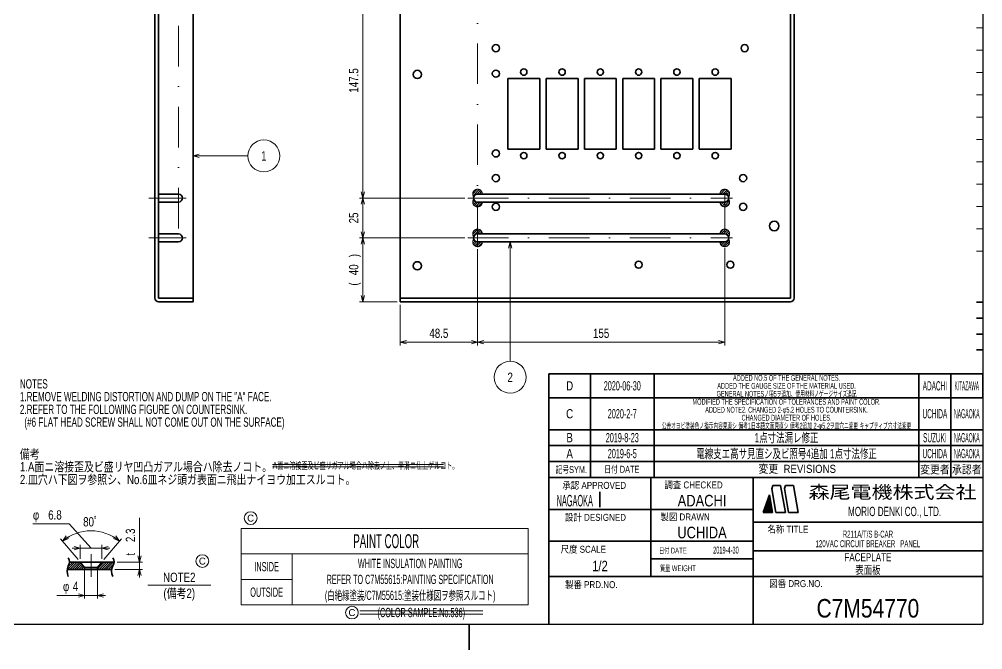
# Model space of a CAD drawing. Header units: millimetres. Extents: x 7 to 587, y 2 to 418.
# Drawn here: x 285 to 587, y 2 to 199.7 of the extents above; entities that cross this region are included whole.
import ezdxf
from ezdxf.enums import TextEntityAlignment as Align

# ---------------------------------------------------------------- set-up
doc = ezdxf.new("R2010")
doc.units = ezdxf.units.MM
for name, pattern in [('DASHDOT', [25.3, 12.7, -6.3, 0, -6.3]), ('DASHED', [19, 12.7, -6.3]), ('DIVIDE', [31.6, 12.7, -6.3, 0, -6.3, 0, -6.3])]:
    doc.linetypes.add(name, pattern=pattern)
for name, color, linetype in [('GR1_01', 7, 'Continuous'), ('GR1_02', 7, 'Continuous'), ('GR1_04', 7, 'Continuous'), ('GR1_15', 7, 'Continuous'), ('図面枠C7M', 7, 'Continuous'), ('表題、部品表_01', 7, 'Continuous'), ('表題、部品表_Layer1', 7, 'Continuous')]:
    doc.layers.add(name, color=color, linetype=linetype)
doc.styles.add('HG丸ｺﾞｼｯｸM-PRO', font='')
doc.styles.get('HG丸ｺﾞｼｯｸM-PRO').set_extended_font_data('HG丸ｺﾞｼｯｸM-PRO')
pattern_1 = [(45, (0, 0), (-0.3535534, 0.3535534), [])]

# ---------------------------------------------------------------- blocks, each defined once
blk = doc.blocks.new('BLKF026')
at = {"layer": '図面枠C7M', "color": 4, "linetype": 'Continuous', "lineweight": 13}
for p, q in [((518.697542, 46.526377), (520.545285, 48.374121)), ((518.778471, 46.748727), (520.524087, 48.494343)), ((518.8594, 46.971078), (520.502888, 48.614566)), ((518.940329, 47.193428), (520.48169, 48.734789)), ((519.021258, 47.415778), (520.460491, 48.855012)), ((519.102186, 47.638128), (520.439293, 48.975235)), ((519.183115, 47.860479), (520.418094, 49.095457)), ((519.264044, 48.082829), (520.396896, 49.21568)), ((519.344973, 48.305179), (520.375697, 49.335903)), ((519.425902, 48.527529), (520.354499, 49.456126)), ((519.506831, 48.749879), (520.3333, 49.576349)), ((519.58776, 48.97223), (520.312102, 49.696572)), ((519.668689, 49.19458), (520.290903, 49.816794)), ((519.749617, 49.41693), (520.269705, 49.937017)), ((519.830546, 49.63928), (520.248506, 50.05724)), ((519.911475, 49.861631), (520.227307, 50.177463)), ((519.992404, 50.083981), (520.206109, 50.297686)), ((520.073333, 50.306331), (520.18491, 50.417909)), ((520.154262, 50.528681), (520.163712, 50.538131)), ((518.157871, 44.996757), (520.693675, 47.532561)), ((518.211969, 45.192276), (520.672477, 47.652784)), ((518.292898, 45.414626), (520.651278, 47.773006)), ((518.299292, 44.996757), (520.714874, 47.412338)), ((518.373827, 45.636976), (520.63008, 47.893229)), ((518.440714, 44.996757), (520.736072, 47.292115)), ((518.454756, 45.859327), (520.608881, 48.013452)), ((518.535684, 46.081677), (520.587682, 48.133675)), ((518.582135, 44.996757), (520.757271, 47.171892)), ((518.616613, 46.304027), (520.566484, 48.253898)), ((518.723556, 44.996757), (520.778469, 47.051669)), ((518.864978, 44.996757), (520.799668, 46.931447)), ((519.006399, 44.996757), (520.820866, 46.811224)), ((519.147821, 44.996757), (520.842065, 46.691001)), ((519.289242, 44.996757), (520.863263, 46.570778)), ((519.430663, 44.996757), (520.884462, 46.450555)), ((519.572085, 44.996757), (520.90566, 46.330332)), ((519.713506, 44.996757), (520.926859, 46.21011)), ((519.854927, 44.996757), (520.948057, 46.089887)), ((519.996349, 44.996757), (520.969256, 45.969664)), ((520.13777, 44.996757), (520.990455, 45.849441)), ((520.279191, 44.996757), (521.011653, 45.729218)), ((520.420613, 44.996757), (521.032852, 45.608995)), ((520.562034, 44.996757), (521.05405, 45.488773)), ((520.703455, 44.996757), (521.075249, 45.36855)), ((520.844877, 44.996757), (521.096447, 45.248327)), ((520.986298, 44.996757), (521.117646, 45.128104)), ((521.12772, 44.996757), (521.138844, 45.007881))]:
    blk.add_line(p, q, dxfattribs=at)
blk = doc.blocks.new('BLKF023')
at = {"layer": '図面枠C7M', "color": 2, "linetype": 'Continuous', "lineweight": 25}
for p in [(587, 410), (7, 10)]:
    blk.add_line(p, (587, 10), dxfattribs=at)
at = {"layer": '図面枠C7M', "color": 4, "linetype": 'Continuous', "lineweight": 13}
for p, q in [((585, 197), (587, 197)), ((585, 190), (587, 190)), ((585, 183), (587, 183)), ((585, 176), (587, 176)), ((585, 169), (587, 169)), ((585, 162), (587, 162)), ((585, 155), (587, 155)), ((585, 148), (587, 148)), ((585, 141), (587, 141)), ((585, 134), (587, 134)), ((585, 127), (587, 127))]:
    blk.add_line(p, q, dxfattribs=at)
at = {"layer": '図面枠C7M', "color": 3, "linetype": 'Continuous', "lineweight": 35}
for p, q in [((587, 111), (585, 111)), ((587, 106), (585, 106)), ((587, 101), (585, 101)), ((587, 96), (585, 96)), ((451, 81), (587, 81)), ((451, 81), (451, 10)), ((464, 56), (464, 81)), ((484, 56), (484, 81)), ((567, 56), (567, 81)), ((577, 56), (577, 81)), ((451, 71), (587, 71)), ((451, 66), (587, 66)), ((451, 61), (587, 61)), ((451, 56), (587, 56)), ((483, 56), (483, 25)), ((515, 56), (515, 10)), ((467.01, 51.56), (467.01, 46.69)), ((520.84, 52.4), (521.23, 53.5)), ((522.14, 45), (520.84, 52.4)), ((521.23, 53.5), (523.64, 53.5)), ((525.14, 45), (523.64, 53.5)), ((525.18, 53.5), (524.82, 52.51)), ((526.14, 45), (524.82, 52.51)), ((525.18, 53.5), (527.64, 53.5)), ((529.14, 45), (527.64, 53.5)), ((518.14, 45), (520.16, 50.55)), ((521.14, 45), (520.16, 50.55)), ((451, 46), (515, 46)), ((518.14, 45), (521.14, 45)), ((522.14, 45), (525.14, 45)), ((526.14, 45), (529.14, 45)), ((515, 42), (587, 42)), ((451, 36), (515, 36)), ((483, 30.5), (515, 30.5)), ((515, 33), (587, 33)), ((451, 25), (587, 25)), ((426, 2), (426, 10))]:
    blk.add_line(p, q, dxfattribs=at)
at = {"layer": '図面枠C7M', "color": 4, "linetype": 'Continuous', "lineweight": 13}
blk.add_blockref('BLKF026', (0, 0), dxfattribs=at)
at = {"layer": '図面枠C7M', "color": 4, "linetype": 'Continuous', "lineweight": 13, "style": 'HG丸ｺﾞｼｯｸM-PRO'}
for s, height, width, p in [('記号SYM.', 2.182, 0.69227, (458.03, 58.49)), ('日付 DATE', 2.182, 0.692507, (473.87, 58.58)), ('変更  REVISIONS', 2.5455, 0.887352, (528.85, 58.72)), ('変更者', 2.545, 0.887717, (572, 58.5)), ('承認者', 2.545, 0.887717, (582, 58.5)), ('承認 APPROVED', 2.1818, 0.863151, (465.21, 53.54)), ('調査 CHECKED', 2.182, 0.863174, (496.34, 53.67)), ('設計 DESIGNED', 2.1818, 0.862613, (465.61, 43.51)), ('製図 DRAWN', 2.182, 0.863099, (493.7, 43.65)), ('名称 TITLE', 2.182, 0.862489, (525.93, 39.77)), ('尺度 SCALE', 2.182, 0.862581, (461.78, 33.49)), ('日付 DATE', 1.818, 0.618255, (489.88, 33.09)), ('質量 WEIGHT', 1.818, 0.618812, (491.46, 27.55)), ('製番 PRD.NO.', 2.182, 0.863299, (464.29, 22.41)), ('図番 DRG.NO.', 2.182, 0.863083, (528.44, 22.73))]:
    blk.add_text(s, height=height, dxfattribs=dict(at, width=width)).set_placement(p, align=Align.MIDDLE_CENTER)
at = {"layer": '図面枠C7M', "color": 2, "linetype": 'Continuous', "lineweight": 25, "style": 'HG丸ｺﾞｼｯｸM-PRO', "width": 1.206081}
blk.add_text('森尾電機株式会社', height=4, dxfattribs=at).set_placement((558.72, 51.43), align=Align.MIDDLE_CENTER)
at = {"layer": '図面枠C7M', "color": 3, "linetype": 'Continuous', "lineweight": 35, "style": 'HG丸ｺﾞｼｯｸM-PRO', "width": 0.652197}
blk.add_text('MORIO DENKI CO., LTD.', height=2.9091, dxfattribs=at).set_placement((559.38, 45.36), align=Align.MIDDLE_CENTER)
blk = doc.blocks.new('BLKF027')
at = {"layer": 'GR1_01', "color": 3, "linetype": 'Continuous', "lineweight": 35}
for p, q in [((327.47, 112.28), (327.47, 317.48)), ((328.62, 318.63), (339.47, 318.63)), ((328.62, 112.28), (328.62, 317.48)), ((328.62, 317.48), (339.47, 317.48)), ((339.47, 291.13), (339.47, 318.63)), ((339.47, 218.63), (339.47, 288.63)), ((339.47, 111.13), (339.47, 216.13)), ((339.47, 112.28), (328.62, 112.28)), ((328.62, 111.13), (339.47, 111.13))]:
    blk.add_line(p, q, dxfattribs=at)
at = {"layer": 'GR1_01', "color": 4, "linetype": 'DASHED', "lineweight": 13}
for p, q in [((339.47, 288.63), (339.47, 291.13)), ((339.47, 216.13), (339.47, 218.63))]:
    blk.add_line(p, q, dxfattribs=at)
at = {"layer": 'GR1_01', "color": 3, "linetype": 'Continuous', "lineweight": 35}
for centre, start, end in [((328.62, 317.48), 90, 180), ((328.62, 112.28), 180, 270)]:
    blk.add_arc(centre, 1.15, start, end, dxfattribs=at)
blk = doc.blocks.new('BLKF028')
at = {"layer": 'GR1_04', "color": 3, "linetype": 'Continuous', "lineweight": 35}
for p, q in [((328.62, 144.88), (334.87, 144.88)), ((334.87, 142.38), (328.62, 142.38))]:
    blk.add_line(p, q, dxfattribs=at)
blk.add_arc((334.87, 143.63), 1.25, 270, 90, dxfattribs=at)
blk = doc.blocks.new('BLKF029')
at = {"layer": 'GR1_04', "color": 3, "linetype": 'Continuous', "lineweight": 35}
for p, q in [((328.62, 132.38), (334.87, 132.38)), ((334.87, 129.88), (328.62, 129.88))]:
    blk.add_line(p, q, dxfattribs=at)
blk.add_arc((334.87, 131.13), 1.25, 270, 90, dxfattribs=at)
blk = doc.blocks.new('FXTIP_ARROW_S')
at = {"color": 0, "linetype": 'Continuous', "lineweight": -2}
for q in [(-1, 0), (-0.97, 0.26), (-0.97, -0.26)]:
    blk.add_line((0, 0), q, dxfattribs=at)
blk = doc.blocks.new('FXTIP_ARROW_E')
at = {"color": 0, "linetype": 'Continuous', "lineweight": -2}
for q in [(-1, 0), (-0.97, 0.26), (-0.97, -0.26)]:
    blk.add_line((0, 0), q, dxfattribs=at)
blk = doc.blocks.new('BLKF041')
at = {"layer": 'GR1_04', "color": 3, "linetype": 'Continuous', "lineweight": 35}
for p, q in [((428.63, 144.88), (506.13, 144.88)), ((506.13, 142.38), (428.63, 142.38))]:
    blk.add_line(p, q, dxfattribs=at)
for centre, start, end in [((428.63, 143.63), 90, 270), ((506.13, 143.63), 270, 90)]:
    blk.add_arc(centre, 1.25, start, end, dxfattribs=at)
blk = doc.blocks.new('BLKF042')
at = {"layer": 'GR1_04', "color": 3, "linetype": 'Continuous', "lineweight": 35}
for p, q in [((428.63, 132.38), (506.13, 132.38)), ((506.13, 129.88), (428.63, 129.88))]:
    blk.add_line(p, q, dxfattribs=at)
for centre, start, end in [((428.63, 131.13), 90, 270), ((506.13, 131.13), 270, 90)]:
    blk.add_arc(centre, 1.25, start, end, dxfattribs=at)
blk = doc.blocks.new('BLKF045')
at = {"layer": 'GR1_02', "linetype": 'DIVIDE', "lineweight": 13}
h = blk.add_hatch(dxfattribs=at)
h.set_pattern_fill('_USER', color=4, scale=0.5, angle=45, style=0, pattern_type=0)
h.set_pattern_definition(pattern_1)
edge = h.paths.add_edge_path(flags=0)
edge.add_arc((428.63, 144.88), 1.5, 0, 216.8699, ccw=False)
edge.add_line((430.13, 144.88), (428.63, 144.88))
edge.add_arc((428.63, 143.63), 1.25, 90, 163.7398)
edge = h.paths.add_edge_path(flags=0)
edge.add_arc((428.63, 142.38), 1.5, 143.1301, 360)
edge.add_line((430.13, 142.38), (428.63, 142.38))
edge.add_arc((428.63, 143.63), 1.25, 196.2602, 270, ccw=False)
at = {"layer": 'GR1_02', "color": 4, "linetype": 'DIVIDE', "lineweight": 13}
for centre, start, end in [((428.63, 144.88), 0, 216.8699), ((428.63, 142.38), 143.1301, 0)]:
    blk.add_arc(centre, 1.5, start, end, dxfattribs=at)
blk = doc.blocks.new('BLKF046')
at = {"layer": 'GR1_02', "linetype": 'DIVIDE', "lineweight": 13}
h = blk.add_hatch(dxfattribs=at)
h.set_pattern_fill('_USER', color=4, scale=0.5, angle=45, style=0, pattern_type=0)
h.set_pattern_definition(pattern_1)
edge = h.paths.add_edge_path(flags=0)
edge.add_arc((428.63, 132.38), 1.5, 0, 216.8699, ccw=False)
edge.add_line((430.13, 132.38), (428.63, 132.38))
edge.add_arc((428.63, 131.13), 1.25, 90, 163.7398)
edge = h.paths.add_edge_path(flags=0)
edge.add_arc((428.63, 129.88), 1.5, 143.1301, 360)
edge.add_line((430.13, 129.88), (428.63, 129.88))
edge.add_arc((428.63, 131.13), 1.25, 196.2602, 270, ccw=False)
at = {"layer": 'GR1_02', "color": 4, "linetype": 'DIVIDE', "lineweight": 13}
for centre, start, end in [((428.63, 132.38), 0, 216.8699), ((428.63, 129.88), 143.1301, 0)]:
    blk.add_arc(centre, 1.5, start, end, dxfattribs=at)
blk = doc.blocks.new('BLKF047')
at = {"layer": 'GR1_02', "linetype": 'DIVIDE', "lineweight": 13}
h = blk.add_hatch(dxfattribs=at)
h.set_pattern_fill('_USER', color=4, scale=0.5, angle=45, style=0, pattern_type=0)
h.set_pattern_definition(pattern_1)
edge = h.paths.add_edge_path(flags=0)
edge.add_arc((506.13, 144.88), 1.5, 323.1301, 540)
edge.add_line((504.63, 144.88), (506.13, 144.88))
edge.add_arc((506.13, 143.63), 1.25, 16.2602, 90, ccw=False)
edge = h.paths.add_edge_path(flags=0)
edge.add_arc((506.13, 142.38), 1.5, -180, 36.8699, ccw=False)
edge.add_line((504.63, 142.38), (506.13, 142.38))
edge.add_arc((506.13, 143.63), 1.25, 270, 343.7398)
at = {"layer": 'GR1_02', "color": 4, "linetype": 'DIVIDE', "lineweight": 13}
for centre, start, end in [((506.13, 144.88), 323.1301, 180), ((506.13, 142.38), 180, 36.8699)]:
    blk.add_arc(centre, 1.5, start, end, dxfattribs=at)
blk = doc.blocks.new('BLKF048')
at = {"layer": 'GR1_02', "linetype": 'DIVIDE', "lineweight": 13}
h = blk.add_hatch(dxfattribs=at)
h.set_pattern_fill('_USER', color=4, scale=0.5, angle=45, style=0, pattern_type=0)
h.set_pattern_definition(pattern_1)
edge = h.paths.add_edge_path(flags=0)
edge.add_arc((506.13, 132.38), 1.5, 323.1301, 540)
edge.add_line((504.63, 132.38), (506.13, 132.38))
edge.add_arc((506.13, 131.13), 1.25, 16.2602, 90, ccw=False)
edge = h.paths.add_edge_path(flags=0)
edge.add_arc((506.13, 129.88), 1.5, -180, 36.8699, ccw=False)
edge.add_line((504.63, 129.88), (506.13, 129.88))
edge.add_arc((506.13, 131.13), 1.25, 270, 343.7398)
at = {"layer": 'GR1_02', "color": 4, "linetype": 'DIVIDE', "lineweight": 13}
for centre, start, end in [((506.13, 132.38), 323.1301, 180), ((506.13, 129.88), 180, 36.8699)]:
    blk.add_arc(centre, 1.5, start, end, dxfattribs=at)
blk = doc.blocks.new('BLKF060')
at = {"layer": 'GR1_01', "color": 3, "linetype": 'Continuous', "lineweight": 35}
for p, q in [((526.73, 318.63), (404.38, 318.63)), ((404.38, 318.63), (404.38, 111.13)), ((526.73, 317.48), (404.38, 317.48)), ((526.73, 112.28), (526.73, 317.48)), ((527.88, 317.48), (527.88, 112.28)), ((438.13, 276.13), (448.13, 276.13)), ((438.13, 253.93), (438.13, 276.13)), ((448.13, 276.13), (448.13, 253.93)), ((477.18, 239.38), (477.18, 275.38)), ((477.18, 275.38), (501.08, 275.38)), ((501.08, 239.38), (501.08, 275.38)), ((448.13, 253.93), (438.13, 253.93)), ((477.18, 239.38), (501.08, 239.38)), ((438.13, 181.13), (448.13, 181.13)), ((438.13, 158.93), (438.13, 181.13)), ((448.13, 181.13), (448.13, 158.93)), ((450.13, 181.13), (460.13, 181.13)), ((450.13, 158.93), (450.13, 181.13)), ((460.13, 181.13), (460.13, 158.93)), ((462.13, 181.13), (472.13, 181.13)), ((462.13, 158.93), (462.13, 181.13)), ((472.13, 181.13), (472.13, 158.93)), ((474.13, 181.13), (484.13, 181.13)), ((474.13, 158.93), (474.13, 181.13)), ((484.13, 181.13), (484.13, 158.93)), ((486.13, 181.13), (496.13, 181.13)), ((486.13, 158.93), (486.13, 181.13)), ((496.13, 181.13), (496.13, 158.93)), ((498.13, 181.13), (508.13, 181.13)), ((498.13, 158.93), (498.13, 181.13)), ((508.13, 181.13), (508.13, 158.93)), ((448.13, 158.93), (438.13, 158.93)), ((460.13, 158.93), (450.13, 158.93)), ((472.13, 158.93), (462.13, 158.93)), ((484.13, 158.93), (474.13, 158.93)), ((496.13, 158.93), (486.13, 158.93)), ((508.13, 158.93), (498.13, 158.93)), ((404.38, 112.28), (526.73, 112.28)), ((526.73, 111.13), (404.38, 111.13))]:
    blk.add_line(p, q, dxfattribs=at)
for centre, radius in [((464.13, 308.63), 1.12), ((509.13, 308.63), 1.12), ((409.75, 302.38), 1.3), ((521.63, 294.88), 1.5), ((464.13, 293.63), 1.12), ((509.13, 293.63), 1.12), ((434.38, 285.63), 1.12), ((451.88, 285.63), 1.12), ((434.38, 277.63), 1.12), ((443.13, 278.13), 1), ((477.18, 278.03), 1), ((501.08, 278.03), 1), ((434.38, 252.63), 1.12), ((443.13, 251.93), 1), ((434.38, 244.88), 1.12), ((451.88, 244.88), 1.12), ((409.75, 242.38), 1.3), ((434.38, 235.88), 1.12), ((451.88, 235.88), 1.12), ((477.18, 236.73), 1), ((501.08, 236.73), 1), ((521.63, 214.88), 1.5), ((434.38, 190.63), 1.12), ((512.38, 190.63), 1.12), ((409.75, 182.38), 1.3), ((434.38, 182.63), 1.12), ((443.13, 183.13), 1), ((455.13, 183.13), 1), ((467.13, 183.13), 1), ((479.13, 183.13), 1), ((491.13, 183.13), 1), ((503.13, 183.13), 1), ((434.38, 157.63), 1.12), ((443.13, 156.93), 1), ((455.13, 156.93), 1), ((467.13, 156.93), 1), ((479.13, 156.93), 1), ((491.13, 156.93), 1), ((503.13, 156.93), 1), ((434.38, 149.88), 1.12), ((511.88, 149.88), 1.12), ((434.38, 140.88), 1.12), ((511.88, 140.88), 1.12), ((521.63, 134.88), 1.5), ((479.13, 122.73), 1.12), ((507.88, 122.73), 1.12), ((409.75, 122.38), 1.3)]:
    blk.add_circle(centre, radius, dxfattribs=at)
for centre, start, end in [((526.73, 317.48), 0, 90), ((526.73, 112.28), 270, 0)]:
    blk.add_arc(centre, 1.15, start, end, dxfattribs=at)
blk = doc.blocks.new('BLKF065')
at = {"layer": '表題、部品表_Layer1', "color": 4, "linetype": 'Continuous', "lineweight": 13}
blk.add_circle((357.49, 43.26), 2, dxfattribs=at)
at = {"layer": '表題、部品表_Layer1', "color": 4, "linetype": 'Continuous', "lineweight": 13, "style": 'HG丸ｺﾞｼｯｸM-PRO', "width": 1.042931}
blk.add_text('C', height=2.18, dxfattribs=at).set_placement((357.49, 43.26), align=Align.MIDDLE_CENTER)
blk = doc.blocks.new('BLKF066')
at = {"layer": '表題、部品表_Layer1', "color": 4, "linetype": 'Continuous', "lineweight": 13}
blk.add_circle((389.25, 13.65), 2, dxfattribs=at)
at = {"layer": '表題、部品表_Layer1', "color": 4, "linetype": 'Continuous', "lineweight": 13, "style": 'HG丸ｺﾞｼｯｸM-PRO', "width": 1.042931}
blk.add_text('C', height=2.18, dxfattribs=at).set_placement((389.25, 13.65), align=Align.MIDDLE_CENTER)
blk = doc.blocks.new('BLKF068')
at = {"layer": '表題、部品表_01', "color": 3, "linetype": 'Continuous', "lineweight": 13}
for p, q in [((444.5, 40.05), (354.5, 40.05)), ((354.5, 40.05), (354.5, 16.05)), ((444.5, 16.05), (444.5, 40.05)), ((354.5, 32.05), (444.5, 32.05)), ((370.5, 32.05), (370.5, 16.05)), ((354.5, 24.05), (370.5, 24.05)), ((354.5, 16.05), (444.5, 16.05))]:
    blk.add_line(p, q, dxfattribs=at)
at = {"layer": '表題、部品表_01', "color": 3, "linetype": 'Continuous', "lineweight": 13, "style": 'HG丸ｺﾞｼｯｸM-PRO'}
for s, height, width, p in [('PAINT COLOR', 4.3636, 0.522273, (400, 36.05)), ('INSIDE', 2.909, 0.521235, (362.5, 28.05)), ('OUTSIDE', 2.909, 0.521235, (362.5, 20.05))]:
    blk.add_text(s, height=height, dxfattribs=dict(at, width=width)).set_placement(p, align=Align.MIDDLE_CENTER)
blk = doc.blocks.new('BLKF067')
at = {"layer": '表題、部品表_01', "color": 3, "linetype": 'Continuous', "lineweight": 13}
blk.add_blockref('BLKF068', (0, 0), dxfattribs=at)
at = {"layer": '表題、部品表_01', "color": 3, "linetype": 'Continuous', "lineweight": 13, "style": 'HG丸ｺﾞｼｯｸM-PRO'}
for s, width, p in [('WHITE INSULATION PAINTING', 0.464685, (407.5, 29.05)), ('REFER TO C7M55615:PAINTING SPECIFICATION', 0.464716, (407.5, 24.05)), ('(白絶縁塗装/C7M55615:塗装仕様図ヲ参照スルコト)', 0.570008, (407.5, 19.05))]:
    blk.add_text(s, height=2.9091, dxfattribs=dict(at, width=width)).set_placement(p, align=Align.MIDDLE_CENTER)
blk = doc.blocks.new('BLKF069')
at = {"layer": '表題、部品表_Layer1', "color": 4, "linetype": 'Continuous', "lineweight": 13}
blk.add_circle((342.36, 29.8), 2, dxfattribs=at)
at = {"layer": '表題、部品表_Layer1', "color": 4, "linetype": 'Continuous', "lineweight": 13, "style": 'HG丸ｺﾞｼｯｸM-PRO', "width": 1.042931}
blk.add_text('C', height=2.18, dxfattribs=at).set_placement((342.36, 29.8), align=Align.MIDDLE_CENTER)
blk = doc.blocks.new('BLKF073')
at = {"layer": '表題、部品表_01', "linetype": 'Continuous', "lineweight": 13}
h = blk.add_hatch(dxfattribs=at)
h.set_pattern_fill('_USER', color=4, scale=0.5, angle=45, style=0, pattern_type=0)
h.set_pattern_definition(pattern_1)
edge = h.paths.add_edge_path(flags=0)
edge.add_line((304.06, 29.48), (300.7, 29.48))
edge.add_arc((298.43, 29.58), 2.27, 326.6015, 357.4761, ccw=False)
edge.add_arc((304, 26.63), 4.04, 155.1209, 172.1772)
edge.add_line((299.99, 27.18), (305.46, 27.18))
edge.add_line((305.46, 27.18), (305.46, 27.81))
edge.add_line((305.46, 27.81), (304.06, 29.48))
edge = h.paths.add_edge_path(flags=0)
edge.add_line((314.67, 29.48), (310.86, 29.48))
edge.add_line((310.86, 29.48), (309.46, 27.81))
edge.add_line((309.46, 27.81), (309.46, 27.18))
edge.add_line((309.46, 27.18), (313.96, 27.18))
edge.add_arc((317.96, 26.63), 4.04, 155.1209, 172.1772, ccw=False)
edge.add_arc((312.4, 29.58), 2.27, 326.6015, 341.8371)
edge.add_arc((312.4, 29.58), 2.27, 341.8371, 357.4761)
at = {"layer": '表題、部品表_01', "color": 4, "linetype": 'Continuous', "lineweight": 13}
for p, q in [((322.63, 29.48), (322.63, 43.32)), ((300.6, 41.43), (289.23, 41.43)), ((307.46, 33.88), (300.6, 41.43)), ((303.42, 30.25), (297.91, 36.82)), ((311.51, 30.25), (317.02, 36.82)), ((301.56, 33.88), (304.06, 33.88)), ((304.06, 30.48), (304.06, 34.88)), ((304.06, 33.88), (310.86, 33.88)), ((310.86, 30.48), (310.86, 34.88)), ((310.86, 33.88), (313.36, 33.88)), ((315.67, 29.48), (323.63, 29.48)), ((322.63, 27.18), (322.63, 29.48)), ((305.46, 26.81), (305.46, 18.03)), ((309.46, 26.81), (309.46, 18.03)), ((314.96, 27.18), (323.63, 27.18)), ((322.63, 24.68), (322.63, 27.18)), ((296.79, 19.03), (305.46, 19.03)), ((305.46, 19.03), (309.46, 19.03)), ((309.46, 19.03), (311.96, 19.03))]:
    blk.add_line(p, q, dxfattribs=at)
at = {"layer": '表題、部品表_01', "color": 4, "linetype": 'DASHDOT', "lineweight": 13}
blk.add_line((307.46, 24.86), (307.46, 31.94), dxfattribs=at)
at = {"layer": '表題、部品表_01', "color": 3, "linetype": 'Continuous', "lineweight": 35}
for p, q in [((300.7, 29.48), (314.67, 29.48)), ((305.46, 27.81), (304.06, 29.48)), ((305.46, 27.18), (305.46, 27.81)), ((309.46, 27.81), (305.46, 27.81)), ((309.46, 27.81), (310.86, 29.48)), ((309.46, 27.18), (309.46, 27.81)), ((299.99, 27.18), (313.96, 27.18))]:
    blk.add_line(p, q, dxfattribs=at)
at = {"layer": '表題、部品表_01', "color": 4, "linetype": 'Continuous', "lineweight": 13}
blk.add_arc((307.46, 25.43), 13.86, 50, 130, dxfattribs=at)
at = {"layer": '表題、部品表_01', "color": 3, "linetype": 'Continuous', "lineweight": 35}
for centre, radius, start, end in [((298.43, 29.58), 2.27, 326.6015, 33.3985), ((312.4, 29.58), 2.27, 326.6015, 33.3985), ((304, 26.63), 4.04, 155.1209, 204.8791), ((317.96, 26.63), 4.04, 155.1209, 204.8791)]:
    blk.add_arc(centre, radius, start, end, dxfattribs=at)
at = {"layer": '表題、部品表_01', "color": 4, "linetype": 'Continuous', "lineweight": 13, "xscale": 2, "yscale": 2}
for name, p, rotation in [('FXTIP_ARROW_S', (298.55, 36.05), 220.0000000000044), ('FXTIP_ARROW_E', (316.37, 36.05), 319.9999999999998), ('FXTIP_ARROW_E', (304.06, 33.88), 360), ('FXTIP_ARROW_S', (310.86, 33.88), 180), ('FXTIP_ARROW_S', (322.63, 29.48), 270), ('FXTIP_ARROW_E', (322.63, 27.18), 90), ('FXTIP_ARROW_E', (305.46, 19.03), 360), ('FXTIP_ARROW_S', (309.46, 19.03), 180)]:
    blk.add_blockref(name, p, dxfattribs=dict(at, rotation=rotation))
at = {"layer": '表題、部品表_01', "color": 3, "linetype": 'Continuous', "lineweight": 35, "style": 'HG丸ｺﾞｼｯｸM-PRO'}
for s, height, width, p in [('6.8', 2.909, 0.784839, (296.15, 41.93)), ('φ', 2.91, 0.781842, (290.23, 41.93)), ('φ', 2.91, 0.781842, (299.65, 19.53)), ('4', 2.91, 0.784542, (302.61, 19.53))]:
    blk.add_text(s, height=height, dxfattribs=dict(at, width=width)).set_placement(p, align=Align.BOTTOM_CENTER)
for s, height, rotation, width, p in [('80ﾟ', 2.909, 0, 0.783712, (307.46, 39.79)), ('2.3', 2.909, 90, 0.784839, (322.13, 37.88)), ('t', 2.91, 90, 0.782198, (322.13, 31.96))]:
    blk.add_text(s, height=height, rotation=rotation, dxfattribs=dict(at, width=width)).set_placement(p, align=Align.BOTTOM_CENTER)
blk = doc.blocks.new('BLKF082')
at = {"layer": '図面枠C7M', "color": 3, "linetype": 'Continuous', "lineweight": 35}
for p, q in [((451, 88.5), (587, 88.5)), ((451, 88.5), (451, 81)), ((464, 88.5), (464, 81)), ((484, 88.5), (484, 81)), ((567, 88.5), (567, 81)), ((577, 88.5), (577, 81)), ((587, 88.5), (587, 81)), ((451, 81), (587, 81))]:
    blk.add_line(p, q, dxfattribs=at)
blk = doc.blocks.new('BLKF081')
at = {"layer": '図面枠C7M', "color": 3, "linetype": 'Continuous', "lineweight": 35}
blk.add_blockref('BLKF082', (0, 0), dxfattribs=at)

msp = doc.modelspace()

# ---------------------------------------------------------------- linework, layer by layer
at = {"layer": 'GR1_02', "color": 4, "linetype": 'Continuous', "lineweight": 13}
for p, q in [((392.64, 143.63), (392.64, 217.38)), ((424.6, 143.63), (391.64, 143.63)), ((392.64, 131.13), (392.64, 143.63)), ((424.6, 131.13), (391.64, 131.13)), ((392.64, 111.13), (392.64, 131.13)), ((428.63, 127.6), (428.63, 97.41)), ((506.13, 127.96), (506.13, 97.41)), ((403.38, 111.13), (391.64, 111.13)), ((404.38, 110.13), (404.38, 97.41)), ((404.38, 98.41), (428.63, 98.41)), ((428.63, 98.41), (506.13, 98.41))]:
    msp.add_line(p, q, dxfattribs=at)
at = {"layer": 'GR1_04', "color": 4, "linetype": 'DASHDOT', "lineweight": 13}
for p, q in [((334.87, 299.18), (334.87, 128.96)), ((428.63, 128.6), (428.63, 299.67)), ((506.13, 145.43), (506.13, 128.96)), ((325.6, 143.63), (337.33, 143.63)), ((425.6, 143.63), (508.59, 143.63)), ((325.6, 131.13), (337.33, 131.13)), ((425.6, 131.13), (508.59, 131.13))]:
    msp.add_line(p, q, dxfattribs=at)
at = {"layer": 'GR1_15', "color": 4, "linetype": 'Continuous', "lineweight": 13}
for p, q in [((339.47, 156.84), (356.63, 156.84)), ((438.87, 129.88), (438.87, 92.44))]:
    msp.add_line(p, q, dxfattribs=at)
for centre in [(361.63, 156.84), (438.87, 87.44)]:
    msp.add_circle(centre, 5, dxfattribs=at)
at = {"layer": '表題、部品表_01', "color": 4, "linetype": 'Continuous', "lineweight": 13}
msp.add_line((325.24, 22.2), (345, 22.2), dxfattribs=at)
at = {"layer": '表題、部品表_Layer1', "color": 4, "linetype": 'Continuous', "lineweight": 13}
for p, q in [((364.37, 60.11), (417.95, 60.11)), ((364.37, 59.36), (417.95, 59.36)), ((391.68, 14.17), (430.32, 14.17)), ((391.68, 13.17), (430.32, 13.17))]:
    msp.add_line(p, q, dxfattribs=at)

# ---------------------------------------------------------------- block references
at = {"layer": 'GR1_01', "color": 3, "linetype": 'Continuous', "lineweight": 35}
for name in ['BLKF027', 'BLKF060']:
    msp.add_blockref(name, (0, 0), dxfattribs=at)
at = {"layer": 'GR1_02', "color": 4, "linetype": 'Continuous', "lineweight": 13, "xscale": 2, "yscale": 2}
for name, p, rotation in [('FXTIP_ARROW_S', (392.64, 143.63), 270), ('FXTIP_ARROW_E', (392.64, 143.63), 90), ('FXTIP_ARROW_S', (392.64, 131.13), 270), ('FXTIP_ARROW_E', (392.64, 131.13), 90), ('FXTIP_ARROW_S', (392.64, 111.13), 270), ('FXTIP_ARROW_S', (404.38, 98.41), 180), ('FXTIP_ARROW_E', (428.63, 98.41), 360), ('FXTIP_ARROW_S', (428.63, 98.41), 180), ('FXTIP_ARROW_E', (506.13, 98.41), 360)]:
    msp.add_blockref(name, p, dxfattribs=dict(at, rotation=rotation))
at = {"layer": 'GR1_02', "color": 4, "linetype": 'DIVIDE', "lineweight": 13}
for name in ['BLKF045', 'BLKF047', 'BLKF046', 'BLKF048']:
    msp.add_blockref(name, (0, 0), dxfattribs=at)
at = {"layer": 'GR1_04', "color": 3, "linetype": 'Continuous', "lineweight": 35}
for name in ['BLKF028', 'BLKF041', 'BLKF029', 'BLKF042']:
    msp.add_blockref(name, (0, 0), dxfattribs=at)
at = {"layer": 'GR1_15', "color": 4, "linetype": 'Continuous', "lineweight": 13, "xscale": 2, "yscale": 2}
for p, rotation in [((339.47, 156.84), 180), ((438.87, 129.88), 90)]:
    msp.add_blockref('FXTIP_ARROW_S', p, dxfattribs=dict(at, rotation=rotation))
at = {"layer": '図面枠C7M', "color": 4, "linetype": 'Continuous', "lineweight": 13}
msp.add_blockref('BLKF023', (0, 0), dxfattribs=at)
at = {"layer": '図面枠C7M', "color": 3, "linetype": 'Continuous', "lineweight": 35}
msp.add_blockref('BLKF081', (0, 0), dxfattribs=at)
at = {"layer": '表題、部品表_01', "color": 3, "linetype": 'Continuous', "lineweight": 35}
msp.add_blockref('BLKF073', (0, 0), dxfattribs=at)
at = {"layer": '表題、部品表_01', "color": 3, "linetype": 'Continuous', "lineweight": 13}
msp.add_blockref('BLKF067', (0, 0), dxfattribs=at)
at = {"layer": '表題、部品表_Layer1', "color": 4, "linetype": 'Continuous', "lineweight": 13}
for name in ['BLKF065', 'BLKF069', 'BLKF066']:
    msp.add_blockref(name, (0, 0), dxfattribs=at)

# ---------------------------------------------------------------- texts
at = {"layer": 'GR1_02', "color": 3, "linetype": 'Continuous', "lineweight": 35, "style": 'HG丸ｺﾞｼｯｸM-PRO'}
for s, height, rotation, width, p in [('147.5', 2.909, 90, 0.7847, (392.14, 180.5)), ('25', 2.909, 90, 0.784542, (392.14, 137.38)), (')', 2.91, 90, 0.781868, (392.14, 125.57)), ('40', 2.909, 90, 0.784542, (392.14, 121.13)), ('(', 2.91, 90, 0.781868, (392.14, 116.69)), ('48.5', 2.909, 0, 0.784749, (416.5, 98.91)), ('155', 2.909, 0, 0.784542, (467.38, 98.91))]:
    msp.add_text(s, height=height, rotation=rotation, dxfattribs=dict(at, width=width)).set_placement(p, align=Align.BOTTOM_CENTER)
at = {"layer": 'GR1_15', "color": 3, "linetype": 'Continuous', "lineweight": 35, "style": 'HG丸ｺﾞｼｯｸM-PRO', "width": 0.784542}
for s, p in [('1', (361.63, 156.84)), ('2', (438.87, 87.44))]:
    msp.add_text(s, height=2.91, rotation=0, dxfattribs=at).set_placement(p, align=Align.MIDDLE_CENTER)
at = {"layer": '図面枠C7M', "color": 3, "linetype": 'Continuous', "lineweight": 35, "style": 'HG丸ｺﾞｼｯｸM-PRO'}
for s, height, width, p in [('ADDED NO.5 OF THE GENERAL NOTES.', 1.8182, 0.577833, (525.5, 87.25)), ('D', 2.91, 0.784656, (457.5, 84.75)), ('2020-06-30', 2.909, 0.488281, (474, 84.75)), ('ADDED THE GAUGE SIZE OF THE MATERIAL USED.', 1.8182, 0.578029, (525.5, 84.75)), ('ADACHI', 2.909, 0.415454, (572, 84.75)), (' KITAZAWA ', 2.909, 0.308433, (582, 84.75)), ('GENERAL NOTESノ項5ヲ追加、使用材料ノゲージサイズ追記', 1.8182, 0.578178, (525.5, 82.25)), ('MODIFIED THE SPECIFICATION OF TOLERANCES AND PAINT COLOR.', 1.8182, 0.578204, (525.5, 79.75)), ('C', 2.91, 0.782198, (457.5, 76)), ('2020-2-7', 2.909, 0.488281, (474, 76)), ('ADDED NOTE2. CHANGED 2-φ5.2 HOLES TO COUNTERSINK.', 1.8182, 0.577608, (525.5, 77.25)), ('CHANGED DIAMETER OF HOLES.', 1.8182, 0.57814, (525.5, 74.75)), ('UCHIDA', 2.909, 0.415827, (572, 76)), ('NAGAOKA', 2.909, 0.334453, (582, 76)), ('公差オヨビ塗装色ノ指示内容見直シ 備考1日本語文面見直シ 備考2追加 2-φ5.2ヲ皿穴ニ変更 キャプティブ穴寸法変更', 1.8182, 0.578007, (525.5, 72.25)), ('B', 2.91, 0.78204, (457.5, 68.5)), ('2019-8-23', 2.909, 0.488281, (474, 68.5)), ('1点寸法漏レ修正', 2.909, 0.651663, (525.5, 68.5)), ('SUZUKI', 2.909, 0.415549, (572, 68.5)), ('NAGAOKA', 2.909, 0.334453, (582, 68.5)), ('A', 2.91, 0.782973, (457.5, 63.5)), ('2019-6-5', 2.909, 0.488281, (474, 63.5)), ('電線支エ高サ見直シ及ビ照号4追加 1点寸法修正', 2.9091, 0.651602, (525.5, 63.5)), ('UCHIDA', 2.909, 0.415827, (572, 63.5)), ('NAGAOKA', 2.909, 0.334453, (582, 63.5)), ('NAGAOKA', 3.636, 0.414524, (459.11, 48.75)), ('ADACHI', 3.636, 0.830909, (499, 48.75)), ('UCHIDA', 3.636, 0.830691, (499, 38.75)), ('R211A/T/S B-CAR', 2.1818, 0.521766, (551, 38.25)), ('120VAC CIRCUIT BREAKER\u3000PANEL', 2.1818, 0.522056, (551, 35.25)), ('2019-4-30', 2.182, 0.482367, (506.5, 33.25)), ('FACEPLATE', 2.545, 0.742255, (551, 31)), ('1/2', 3.273, 0.80628, (467, 28.25)), ('表面板', 2.545, 0.741121, (551, 27)), ('C7M54770', 5.818, 0.846013, (551, 15))]:
    msp.add_text(s, height=height, dxfattribs=dict(at, width=width)).set_placement(p, align=Align.MIDDLE_CENTER)
at = {"layer": '表題、部品表_01', "color": 3, "linetype": 'Continuous', "lineweight": 35, "style": 'HG丸ｺﾞｼｯｸM-PRO'}
for s, height, width, p in [('NOTES', 2.909, 0.651237, (285.16, 85.37)), ('1.REMOVE WELDING DISTORTION AND DUMP ON THE "A" FACE.', 2.9091, 0.652018, (285.16, 81.37)), ('2.REFER TO THE FOLLOWING FIGURE ON COUNTERSINK.', 2.9091, 0.651868, (285.16, 77.37)), ('  (#6 FLAT HEAD SCREW SHALL NOT COME OUT ON THE SURFACE)', 2.9091, 0.651693, (285.16, 73.37)), ('備考', 2.909, 0.781842, (285.16, 63.37)), ('1.A面ニ溶接歪及ビ盛リヤ凹凸ガアル場合ハ除去ノコト。', 2.9091, 0.781997, (285.16, 59.37)), ('2.皿穴ハ下図ヲ参照シ、No.6皿ネジ頭ガ表面ニ飛出ナイヨウ加工スルコト。', 2.9091, 0.782015, (285.16, 55.37))]:
    msp.add_text(s, height=height, dxfattribs=dict(at, width=width)).set_placement(p, align=Align.MIDDLE_LEFT)
for s, width, p in [('NOTE2', 0.78393, (335.12, 24.7)), ('(備考2)', 0.782427, (335.12, 19.7))]:
    msp.add_text(s, height=2.909, dxfattribs=dict(at, width=width)).set_placement(p, align=Align.MIDDLE_CENTER)
at = {"layer": '表題、部品表_Layer1', "color": 3, "linetype": 'Continuous', "lineweight": 35, "style": 'HG丸ｺﾞｼｯｸM-PRO', "width": 0.618944}
msp.add_text('A面ニ溶接歪及ビ盛リガアル場合ハ除去ノ上、平滑ニ仕上ゲルコト。', height=2.1818, dxfattribs=at).set_placement((364.37, 59.74), align=Align.MIDDLE_LEFT)
at = {"layer": '表題、部品表_Layer1', "color": 3, "linetype": 'Continuous', "lineweight": 13, "style": 'HG丸ｺﾞｼｯｸM-PRO', "width": 0.488473}
msp.add_text('(COLOR SAMPLE:No.536)', height=2.9091, dxfattribs=at).set_placement((411, 13.67), align=Align.MIDDLE_CENTER)

doc.saveas('drawing.dxf')
